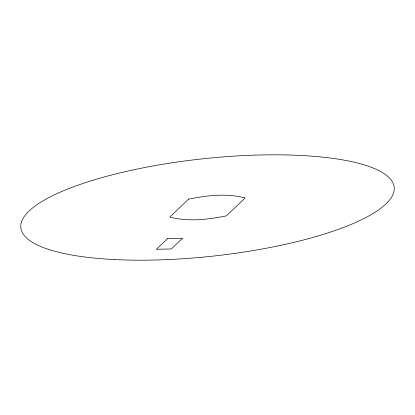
<?xml version="1.0" encoding="UTF-8"?>
<svg xmlns="http://www.w3.org/2000/svg" width="415" height="415" viewBox="0 0 415 415"><rect width="100%" height="100%" fill="white"/><g stroke="black" fill="none" stroke-linecap="round" stroke-linejoin="round"><path stroke-width="0.62" d="M188.633 199.117L169.87 216.998C188.286 222.03 207.91 219.535 226.367 215.883L245.13 198.002C226.715 192.97 207.09 195.465 188.633 199.117M167.66 238.532L156.398 249.265L171.271 248.969L182.533 238.236L167.66 238.532M114.67 259.572A187.777 48.918 -6.2 0 0 394.25 188.436A187.777 48.918 -6.2 0 0 113.58 174.492A187.777 48.918 -6.2 0 0 114.67 259.572"/></g></svg>
